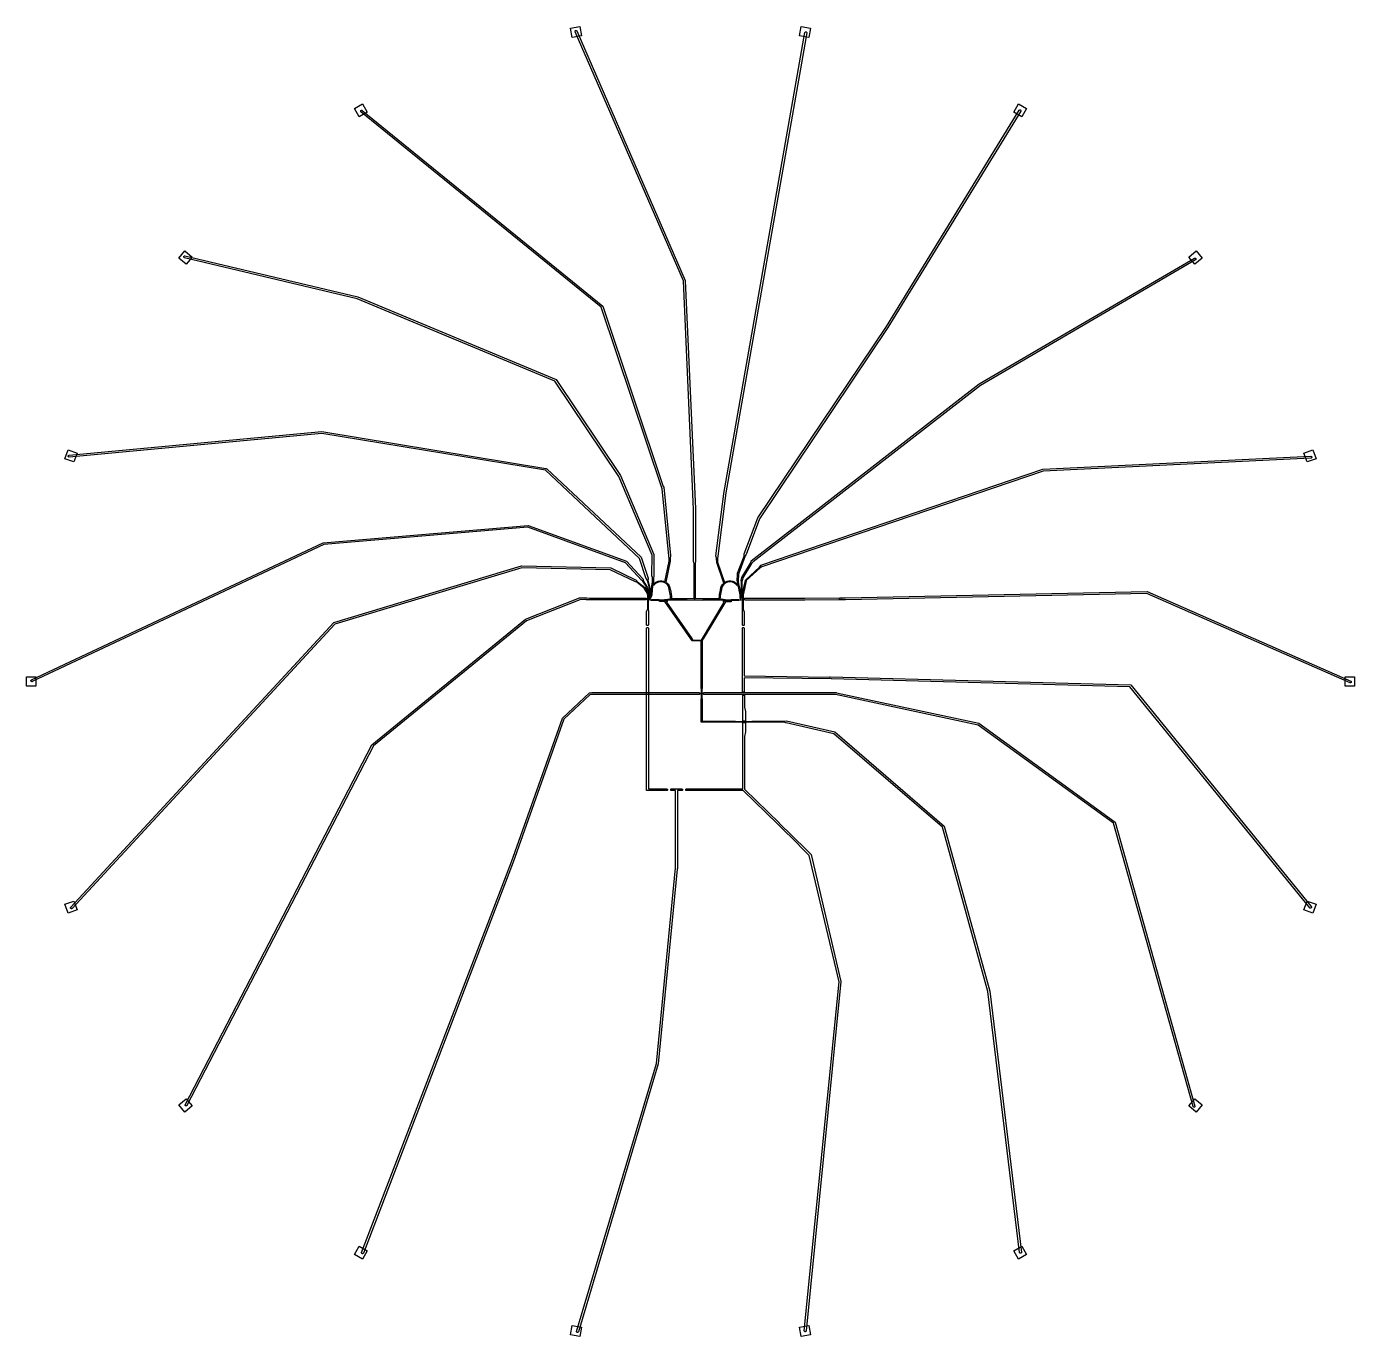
# Model space of a CAD drawing. Extents: x -66 to 75, y -77 to 62.
import ezdxf

# ---------------------------------------------------------------- set-up
doc = ezdxf.new("R2010")
doc.units = 0
doc.layers.add('Inner Gates', color=1, linetype='CONTINUOUS')

# ---------------------------------------------------------------- blocks, each defined once
blk = doc.blocks.new('DotGuide$1')
at = {"layer": 'Inner Gates'}
for points in [[(-0.5, 69.5), (-0.5, 70.5), (0.5, 70.5), (0.5, 69.5)], [(-24.24, 65.138), (-24.582, 66.077), (-23.643, 66.419), (-23.301, 65.48)], [(24.24, 65.138), (23.301, 65.48), (23.643, 66.419), (24.582, 66.077)], [(-45.057, 52.919), (-45.7, 53.685), (-44.934, 54.328), (-44.291, 53.561)], [(45.057, 52.919), (44.291, 53.561), (44.934, 54.328), (45.7, 53.685)], [(-60.439, 34.317), (-61.305, 34.817), (-60.805, 35.683), (-59.939, 35.183)], [(60.439, 34.317), (59.939, 35.183), (60.805, 35.683), (61.305, 34.817)], [(-68.531, 11.576), (-69.516, 11.75), (-69.342, 12.735), (-68.357, 12.561)], [(68.531, 11.576), (68.357, 12.561), (69.342, 12.735), (69.516, 11.75)], [(-69.342, -12.735), (-69.516, -11.75), (-68.531, -11.576), (-68.357, -12.561)], [(69.342, -12.735), (68.357, -12.561), (68.531, -11.576), (69.516, -11.75)], [(-60.805, -35.683), (-61.305, -34.817), (-60.439, -34.317), (-59.939, -35.183)], [(60.805, -35.683), (59.939, -35.183), (60.439, -34.317), (61.305, -34.817)], [(-44.934, -54.328), (-45.7, -53.685), (-45.057, -52.919), (-44.291, -53.561)], [(44.934, -54.328), (44.291, -53.561), (45.057, -52.919), (45.7, -53.685)], [(-23.643, -66.419), (-24.582, -66.077), (-24.24, -65.138), (-23.301, -65.48)], [(23.643, -66.419), (23.301, -65.48), (24.24, -65.138), (24.582, -66.077)], [(-0.5, -70.5), (-0.5, -69.5), (0.5, -69.5), (0.5, -70.5)]]:
    blk.add_lwpolyline(points, close=True, dxfattribs=at)

msp = doc.modelspace()

# ---------------------------------------------------------------- linework, layer by layer
at = {"layer": 'Inner Gates'}
for points in [[(5.05, 1.058), (5.05, 4.876), (4.999, 5.083), (4.997, 5.086), (4.997, 10.579), (3.922, 34.86), (-7.591, 61.304), (-7.595, 61.323), (-7.595, 61.343), (-7.592, 61.362), (-7.584, 61.381), (-7.574, 61.397), (-7.56, 61.412), (-7.544, 61.423), (-7.526, 61.431), (-7.507, 61.435), (-7.487, 61.435), (-7.468, 61.432), (-7.449, 61.424), (-7.433, 61.414), (-7.418, 61.4), (-7.407, 61.384), (4.12, 34.906), (5.192, 10.669), (5.197, 10.668), (5.197, 10.566), (5.198, 10.543), (5.197, 10.536), (5.197, 5.086), (5.194, 5.08), (5.15, 4.856), (5.15, 1.058)], [(7.772, 1.198), (7.762, 1.201), (7.753, 1.205), (7.745, 1.211), (7.739, 1.218), (7.734, 1.226), (7.73, 1.236), (7.729, 1.245), (7.735, 1.385), (7.763, 1.608), (7.81, 1.878), (7.845, 2.042), (7.857, 2.095), (7.857, 2.109), (7.895, 2.303), (7.971, 2.485), (8.08, 2.648), (8.207, 2.775), (8.204, 2.78), (7.453, 4.983), (7.434, 5.435), (7.386, 5.608), (7.381, 5.615), (7.372, 5.632), (7.367, 5.651), (7.366, 5.671), (8.211, 12.258), (8.208, 12.268), (8.208, 12.288), (16.825, 61.217), (16.832, 61.235), (16.843, 61.252), (16.857, 61.266), (16.873, 61.278), (16.891, 61.285), (16.91, 61.29), (16.93, 61.29), (16.949, 61.287), (16.967, 61.28), (16.984, 61.269), (16.998, 61.255), (17.01, 61.239), (17.017, 61.221), (17.022, 61.202), (17.022, 61.182), (8.423, 12.353), (8.423, 12.345), (7.564, 5.646), (7.558, 5.627), (7.536, 5.403), (7.553, 5.001), (8.291, 2.835), (8.383, 2.897), (8.565, 2.973), (8.759, 3.011), (8.955, 3.011), (9.149, 2.973), (9.331, 2.897), (9.494, 2.788), (9.634, 2.648), (9.643, 2.636), (9.644, 2.635), (9.652, 2.63), (9.659, 2.623), (9.664, 2.615), (9.668, 2.606), (9.67, 2.596), (9.67, 2.586), (9.668, 2.576), (9.664, 2.567), (9.659, 2.559), (9.652, 2.552), (9.644, 2.547), (9.635, 2.543), (9.625, 2.541), (9.615, 2.541), (9.605, 2.543), (9.596, 2.547), (9.588, 2.552), (9.581, 2.559), (9.576, 2.567), (9.575, 2.57), (9.563, 2.588), (9.438, 2.713), (9.289, 2.812), (9.126, 2.879), (8.952, 2.914), (8.774, 2.914), (8.6, 2.879), (8.437, 2.811), (8.289, 2.713), (8.164, 2.588), (8.065, 2.44), (7.999, 2.277), (7.977, 2.171), (7.977, 2.17), (7.975, 2.163), (7.963, 2.103), (7.963, 2.092), (7.895, 1.783), (7.861, 1.594), (7.835, 1.377), (7.829, 1.241), (7.826, 1.231), (7.822, 1.222), (7.816, 1.214), (7.809, 1.208), (7.801, 1.203), (7.791, 1.199), (7.782, 1.198)], [(2.601, 1.206), (2.592, 1.207), (2.582, 1.211), (2.574, 1.216), (2.567, 1.222), (2.561, 1.23), (2.557, 1.239), (2.554, 1.249), (2.548, 1.385), (2.522, 1.602), (2.488, 1.791), (2.42, 2.1), (2.42, 2.111), (2.408, 2.171), (2.406, 2.178), (2.406, 2.179), (2.384, 2.285), (2.318, 2.448), (2.219, 2.596), (2.094, 2.721), (1.946, 2.819), (1.783, 2.887), (1.609, 2.922), (1.431, 2.922), (1.257, 2.887), (1.094, 2.82), (0.945, 2.721), (0.819, 2.595), (0.818, 2.588), (0.814, 2.579), (0.809, 2.571), (0.802, 2.564), (0.794, 2.559), (0.785, 2.555), (0.775, 2.553), (0.765, 2.553), (0.755, 2.555), (0.746, 2.559), (0.738, 2.564), (0.731, 2.571), (0.726, 2.579), (0.722, 2.588), (0.72, 2.598), (0.72, 2.608), (0.722, 2.618), (0.726, 2.627), (0.731, 2.635), (0.738, 2.642), (0.74, 2.643), (0.749, 2.656), (0.889, 2.796), (1.052, 2.905), (1.234, 2.981), (1.428, 3.019), (1.624, 3.019), (1.818, 2.981), (1.955, 2.924), (2.415, 5.112), (2.415, 5.398), (2.385, 5.628), (2.372, 5.667), (2.369, 5.672), (2.363, 5.691), (1.65, 12.783), (1.65, 12.784), (-4.798, 32.067), (-30.323, 52.797), (-30.335, 52.812), (-30.345, 52.829), (-30.35, 52.848), (-30.352, 52.867), (-30.351, 52.887), (-30.345, 52.906), (-30.336, 52.923), (-30.323, 52.939), (-30.308, 52.951), (-30.291, 52.961), (-30.272, 52.966), (-30.253, 52.968), (-30.233, 52.967), (-30.214, 52.961), (-30.197, 52.952), (-4.626, 32.185), (1.775, 13.04), (1.789, 13.033), (1.804, 13.02), (1.816, 13.005), (1.826, 12.988), (1.832, 12.969), (2.562, 5.711), (2.561, 5.692), (2.56, 5.69), (2.56, 5.687), (2.515, 5.429), (2.515, 5.102), (2.047, 2.874), (2.163, 2.796), (2.303, 2.656), (2.412, 2.493), (2.488, 2.311), (2.526, 2.117), (2.526, 2.103), (2.538, 2.05), (2.573, 1.886), (2.62, 1.616), (2.648, 1.393), (2.654, 1.253), (2.653, 1.244), (2.649, 1.234), (2.644, 1.226), (2.638, 1.219), (2.63, 1.213), (2.621, 1.209), (2.611, 1.206)], [(9.96, 1.14), (9.96, 1.526), (9.876, 1.89), (9.875, 1.893), (9.874, 1.898), (9.851, 1.999), (9.85, 2.003), (9.849, 2.005), (9.787, 2.271), (9.773, 2.331), (9.742, 2.465), (9.675, 2.759), (9.655, 2.909), (9.639, 3.068), (9.653, 3.674), (9.679, 3.83), (10.366, 5.649), (10.375, 5.83), (10.375, 5.851), (10.378, 5.87), (11.831, 9.706), (25.474, 30.031), (39.571, 52.968), (39.584, 52.982), (39.6, 52.994), (39.618, 53.002), (39.637, 53.007), (39.657, 53.007), (39.676, 53.004), (39.695, 52.997), (39.712, 52.987), (39.726, 52.974), (39.738, 52.958), (39.746, 52.94), (39.751, 52.921), (39.751, 52.901), (39.748, 52.882), (39.741, 52.863), (25.642, 29.923), (12.009, 9.614), (10.565, 5.799), (10.555, 5.783), (10.541, 5.768), (10.536, 5.765), (10.487, 5.682), (9.754, 3.743), (9.736, 2.943), (9.736, 2.923), (9.819, 2.516), (9.825, 2.447), (9.836, 2.401), (9.898, 2.135), (10.01, 1.649), (10.01, 1.14)], [(0.374, 1.148), (0.374, 1.149), (0.393, 1.201), (0.43, 1.301), (0.464, 1.396), (0.565, 2.505), (0.65, 2.922), (0.648, 2.932), (0.639, 3.357), (0.578, 3.542), (0.58, 3.542), (0.577, 3.555), (0.593, 5.758), (-2.943, 14.103), (-9.738, 24.226), (-30.73, 32.959), (-49.064, 37.319), (-49.082, 37.327), (-49.098, 37.339), (-49.111, 37.353), (-49.121, 37.37), (-49.128, 37.388), (-49.131, 37.408), (-49.131, 37.428), (-49.126, 37.447), (-49.118, 37.465), (-49.106, 37.481), (-49.092, 37.494), (-49.075, 37.504), (-49.057, 37.511), (-49.037, 37.514), (-49.017, 37.514), (-30.668, 33.149), (-9.606, 24.388), (-2.767, 14.199), (0.793, 5.798), (0.777, 3.553), (0.773, 3.534), (0.768, 3.522), (0.739, 3.302), (0.745, 3.057), (0.729, 2.898), (0.727, 2.897), (0.645, 2.493), (0.562, 1.583), (0.561, 1.581), (0.56, 1.577), (0.56, 1.572), (0.561, 1.569), (0.543, 1.378), (0.543, 1.377), (0.441, 1.179), (0.437, 1.172), (0.423, 1.148)], [(10.045, 1.184), (10.045, 1.234), (10.074, 1.234), (10.074, 2.925), (10.046, 3.036), (10.047, 3.036), (10.047, 3.037), (10.046, 3.047), (10.046, 3.057), (10.122, 3.372), (11.041, 4.902), (11.099, 5.07), (11.101, 5.085), (11.107, 5.104), (11.117, 5.121), (11.13, 5.136), (35.335, 23.936), (58.203, 37.257), (58.222, 37.264), (58.241, 37.266), (58.261, 37.265), (58.28, 37.26), (58.298, 37.252), (58.313, 37.24), (58.326, 37.225), (58.336, 37.208), (58.343, 37.189), (58.345, 37.17), (58.344, 37.15), (58.339, 37.131), (58.331, 37.113), (58.319, 37.098), (58.304, 37.085), (35.447, 23.77), (11.325, 5.034), (11.3, 5.001), (11.29, 4.997), (11.137, 4.867), (10.216, 3.334), (10.143, 3.034), (10.14, 3.027), (10.139, 3.025), (10.124, 2.931), (10.124, 1.234), (10.153, 1.234), (10.153, 1.184)], [(0.283, 1.192), (0.283, 1.242), (0.307, 1.242), (0.341, 1.403), (0.367, 1.696), (0.283, 2.413), (0.107, 3.053), (-0.018, 3.232), (-0.015, 3.233), (-0.024, 3.248), (-0.75, 5.408), (-10.73, 14.749), (-34.472, 18.66), (-61.3, 16.152), (-61.32, 16.154), (-61.339, 16.159), (-61.356, 16.169), (-61.371, 16.181), (-61.384, 16.197), (-61.393, 16.214), (-61.399, 16.233), (-61.4, 16.252), (-61.398, 16.272), (-61.393, 16.291), (-61.383, 16.308), (-61.371, 16.323), (-61.355, 16.336), (-61.338, 16.345), (-61.319, 16.351), (-34.464, 18.862), (-10.704, 14.947), (-10.702, 14.948), (-10.682, 14.948), (-10.663, 14.945), (-10.645, 14.938), (-10.628, 14.928), (-10.618, 14.922), (-10.603, 14.908), (-10.596, 14.898), (-0.576, 5.52), (0.166, 3.312), (0.168, 3.292), (0.167, 3.272), (0.162, 3.253), (0.16, 3.249), (0.155, 3.067), (0.333, 2.423), (0.417, 1.696), (0.391, 1.395), (0.358, 1.243), (0.374, 1.243), (0.355, 1.192)], [(10.273, -1.732), (10.254, -1.728), (10.235, -1.721), (10.219, -1.71), (10.205, -1.696), (10.194, -1.68), (10.186, -1.662), (10.182, -1.643), (10.181, -1.487), (10.18, -1.483), (10.18, -1.352), (10.178, -1.06), (10.18, -1.051), (10.18, -0.233), (10.181, -0.233), (10.181, -0.022), (10.18, -0.022), (10.18, 0.951), (10.149, 0.951), (10.149, 1.001), (10.188, 1.001), (10.199, 1.012), (10.199, 1.129), (10.188, 1.14), (10.188, 1.439), (10.187, 1.466), (10.187, 1.553), (10.188, 1.557), (10.211, 1.739), (10.342, 2.308), (10.519, 3.069), (10.518, 3.076), (10.518, 3.086), (10.52, 3.095), (10.525, 3.104), (10.53, 3.112), (11.998, 4.482), (12.123, 4.664), (12.124, 4.663), (12.125, 4.664), (12.139, 4.677), (12.156, 4.687), (42.066, 14.856), (70.546, 16.24), (70.565, 16.237), (70.584, 16.231), (70.601, 16.221), (70.615, 16.207), (70.627, 16.192), (70.636, 16.174), (70.64, 16.155), (70.641, 16.135), (70.638, 16.116), (70.632, 16.097), (70.622, 16.08), (70.608, 16.066), (70.593, 16.054), (70.575, 16.045), (70.556, 16.041), (42.104, 14.658), (12.233, 4.501), (12.052, 4.395), (10.599, 3.039), (10.593, 3.036), (10.435, 2.351), (10.434, 2.349), (10.434, 2.348), (10.433, 2.343), (10.43, 2.329), (10.428, 2.321), (10.426, 2.31), (10.319, 1.85), (10.249, 1.547), (10.249, 0.014), (10.347, -0.192), (10.37, -0.221), (10.38, -0.251), (10.38, -1.35), (10.382, -1.641), (10.378, -1.66), (10.371, -1.679), (10.36, -1.695), (10.346, -1.709), (10.33, -1.72), (10.312, -1.728), (10.293, -1.732)], [(-65.266, -7.685), (-65.286, -7.682), (-65.304, -7.676), (-65.321, -7.666), (-65.336, -7.652), (-65.347, -7.636), (-65.356, -7.619), (-65.36, -7.599), (-65.361, -7.58), (-65.358, -7.56), (-65.352, -7.542), (-65.342, -7.525), (-65.328, -7.51), (-65.312, -7.499), (-34.331, 7.058), (-12.558, 8.909), (-2.109, 5.105), (-0.383, 3.235), (-0.373, 3.218), (-0.366, 3.199), (-0.363, 3.18), (-0.363, 3.16), (-0.365, 3.151), (-0.345, 3.02), (0.065, 2.36), (0.287, 1.699), (0.286, 1.664), (0.248, 1.265), (0.248, 1.166), (0.28, 1.122), (0.289, 1.126), (0.299, 1.128), (0.309, 1.128), (0.319, 1.126), (0.328, 1.122), (0.336, 1.117), (0.343, 1.11), (0.348, 1.102), (0.352, 1.093), (0.354, 1.083), (0.354, 1.073), (0.352, 1.063), (0.348, 1.054), (0.343, 1.046), (0.336, 1.039), (0.328, 1.034), (0.319, 1.03), (0.309, 1.028), (0.299, 1.028), (0.289, 1.03), (0.28, 1.034), (0.272, 1.039), (0.265, 1.046), (0.26, 1.054), (0.256, 1.063), (0.254, 1.073), (0.254, 1.083), (0.256, 1.093), (0.26, 1.101), (0.218, 1.166), (0.218, 1.277), (0.219, 1.297), (0.236, 1.664), (0.236, 1.665), (0.237, 1.691), (0.019, 2.338), (-0.377, 2.975), (-0.502, 3.082), (-0.514, 3.087), (-0.53, 3.099), (-2.223, 4.933), (-12.584, 8.705), (-34.279, 6.862), (-65.227, -7.68), (-65.247, -7.684)], [(-61.063, -31.781), (-61.082, -31.778), (-61.101, -31.771), (-61.118, -31.761), (-61.132, -31.748), (-61.144, -31.732), (-61.152, -31.714), (-61.157, -31.695), (-61.157, -31.675), (-61.154, -31.656), (-61.147, -31.637), (-61.137, -31.62), (-33.193, -1.406), (-13.28, 4.612), (-3.799, 4.397), (-1.099, 3.095), (-1.083, 3.083), (-1.07, 3.068), (-1.06, 3.051), (-1.053, 3.033), (-1.052, 3.024), (-0.973, 2.916), (-0.194, 2.298), (0.173, 1.706), (0.182, 1.613), (0.181, 1.607), (0.181, 1.606), (0.183, 1.51), (0.183, 1.014), (0.188, 1.009), (0.234, 1.009), (0.234, 0.959), (0.186, 0.959), (0.183, 0.955), (0.183, -0.035), (0.195, -0.21), (0.2, -0.224), (0.2, -1.25), (0.201, -1.253), (0.201, -1.35), (0.203, -1.641), (0.199, -1.66), (0.192, -1.679), (0.181, -1.695), (0.167, -1.709), (0.151, -1.72), (0.133, -1.728), (0.114, -1.732), (0.094, -1.732), (0.075, -1.728), (0.056, -1.721), (0.04, -1.71), (0.026, -1.696), (0.015, -1.68), (0.007, -1.662), (0.003, -1.643), (0.002, -1.498), (0.001, -1.493), (0.001, -1.356), (0, -1.356), (0, -1.206), (-0.001, -1.06), (0, -1.055), (0, -0.224), (0.008, -0.218), (0.109, -0.012), (0.109, -0.011), (0.133, 0.055), (0.133, 1.51), (0.112, 1.61), (0.113, 1.61), (0.105, 1.682), (-0.248, 2.25), (-1.03, 2.872), (-1.169, 2.909), (-1.168, 2.91), (-1.186, 2.915), (-3.847, 4.199), (-13.252, 4.412), (-33.083, -1.582), (-60.99, -31.756), (-61.006, -31.768), (-61.024, -31.776), (-61.043, -31.781)], [(74.726, -7.802), (74.707, -7.798), (53.111, 1.672), (21.147, 1.006), (20.575, 1.006), (20.556, 1.01), (20.538, 1.017), (20.521, 1.028), (20.507, 1.042), (20.496, 1.059), (20.489, 1.077), (20.485, 1.096), (20.485, 1.116), (20.489, 1.135), (20.496, 1.153), (20.507, 1.17), (20.521, 1.184), (20.538, 1.195), (20.556, 1.202), (20.575, 1.206), (21.145, 1.206), (53.151, 1.872), (74.787, -7.614), (74.803, -7.626), (74.817, -7.64), (74.828, -7.656), (74.835, -7.675), (74.838, -7.694), (74.838, -7.714), (74.834, -7.733), (74.826, -7.751), (74.814, -7.767), (74.8, -7.781), (74.784, -7.792), (74.765, -7.799), (74.746, -7.802)], [(-48.889, -52.72), (-48.908, -52.719), (-48.927, -52.713), (-48.945, -52.704), (-48.96, -52.692), (-48.973, -52.677), (-48.982, -52.66), (-48.988, -52.641), (-48.99, -52.621), (-48.989, -52.602), (-48.983, -52.583), (-29.156, -14.374), (-12.845, -1.036), (-7.103, 1.218), (-6.347, 1.231), (-6.328, 1.228), (-6.32, 1.225), (-6.066, 1.188), (-0.067, 1.188), (-0.017, 1.138), (-0.017, 1.038), (-0.067, 0.988), (-6.086, 0.988), (-6.423, 0.99), (-6.423, 0.992), (-6.558, 1.027), (-7.063, 1.018), (-12.743, -1.21), (-28.998, -14.502), (-48.806, -52.675), (-48.818, -52.69), (-48.833, -52.703), (-48.85, -52.712), (-48.869, -52.718)], [(9.016, 0.928), (8.979, 0.951), (5.983, 0.951), (5.983, 0.947), (4.31, 0.959), (1.349, 0.959), (1.307, 0.933), (0.547, 0.933), (0.508, 0.959), (0.349, 0.959), (0.349, 1.009), (0.373, 1.009), (0.373, 1.033), (0.423, 1.033), (0.423, 1.009), (0.509, 1.009), (0.549, 1.033), (1.308, 1.033), (1.349, 1.009), (1.8, 1.01), (1.842, 1.013), (1.847, 1.012), (1.852, 1.012), (1.857, 1.013), (1.86, 1.015), (1.861, 1.015), (1.943, 1.021), (2.052, 1.05), (2.053, 1.051), (2.627, 1.157), (4.546, 1.159), (4.546, 1.154), (5.837, 1.147), (5.837, 1.151), (7.756, 1.149), (8.33, 1.043), (8.331, 1.042), (8.44, 1.013), (8.522, 1.007), (8.523, 1.007), (8.526, 1.005), (8.531, 1.004), (8.536, 1.004), (8.541, 1.005), (8.583, 1.002), (8.974, 1.001), (8.974, 1.004), (9.015, 1.028), (9.774, 1.028), (9.819, 1.001), (9.96, 1.001), (9.96, 1.025), (10.01, 1.025), (10.01, 1.001), (10.034, 1.001), (10.034, 0.951), (9.81, 0.951), (9.776, 0.928)], [(5.902, -11.982), (5.802, -11.943), (5.802, -9.491), (5.827, -9.462), (5.827, -8.431), (5.802, -8.393), (5.802, -3.366), (4.866, -3.352), (4.846, -3.341), (4.819, -3.311), (4.817, -3.309), (4.802, -3.292), (4.799, -3.289), (4.798, -3.287), (4.794, -3.281), (4.777, -3.259), (4.77, -3.249), (4.698, -3.153), (4.694, -3.144), (4.692, -3.137), (4.691, -3.135), (1.951, 0.809), (1.38, 0.809), (1.38, 0.909), (2.18, 0.909), (2.18, 0.809), (2.178, 0.809), (2.11, 0.755), (4.796, -3.112), (4.8, -3.121), (4.8, -3.123), (4.891, -3.244), (4.895, -3.253), (5.824, -3.266), (8.24, 0.756), (8.177, 0.801), (8.177, 0.901), (8.977, 0.901), (8.977, 0.801), (8.383, 0.801), (6.012, -3.146), (6.013, -3.147), (5.901, -3.354), (5.902, -3.355), (5.902, -8.393), (5.901, -8.393), (5.877, -8.43), (5.877, -9.462), (5.902, -9.491)], [(10.449, 0.981), (10.399, 1.031), (10.399, 1.131), (10.449, 1.181), (16.432, 1.181), (16.807, 1.183), (20.628, 1.206), (20.653, 1.006), (16.805, 0.983), (16.468, 0.981)], [(0, -9.049), (0, -2.269), (-0.001, -2.264), (-0.001, -2.024), (0.003, -2.005), (0.01, -1.987), (0.021, -1.97), (0.035, -1.956), (0.052, -1.945), (0.07, -1.938), (0.089, -1.934), (0.109, -1.934), (0.128, -1.938), (0.146, -1.945), (0.163, -1.956), (0.177, -1.97), (0.188, -1.987), (0.195, -2.005), (0.199, -2.024), (0.199, -2.135), (0.2, -2.135), (0.2, -9.049)], [(70.507, -31.719), (70.487, -31.717), (70.468, -31.712), (70.451, -31.702), (70.436, -31.69), (51.316, -8.219), (19.637, -7.371), (19.605, -7.392), (19.603, -7.386), (19.603, -7.391), (10.382, -7.264), (10.382, -8.799), (10.182, -8.799), (10.18, -2.033), (10.19, -1.993), (10.21, -1.953), (10.24, -1.933), (10.32, -1.933), (10.35, -1.953), (10.37, -1.993), (10.38, -2.033), (10.382, -7.064), (19.434, -7.189), (19.435, -7.188), (19.452, -7.177), (19.47, -7.17), (19.49, -7.167), (51.414, -8.021), (70.591, -31.563), (70.6, -31.581), (70.606, -31.6), (70.607, -31.619), (70.605, -31.639), (70.6, -31.658), (70.59, -31.675), (70.578, -31.69), (70.563, -31.703), (70.545, -31.712), (70.526, -31.718)], [(-30.156, -68.401), (-30.176, -68.398), (-30.194, -68.391), (-30.211, -68.38), (-30.225, -68.367), (-30.236, -68.351), (-30.244, -68.333), (-30.249, -68.314), (-30.249, -68.294), (-30.246, -68.274), (-14.352, -26.789), (-8.934, -11.553), (-6.052, -8.858), (-5.79, -8.833), (-5.77, -8.834), (-5.751, -8.84), (-5.736, -8.849), (5.565, -8.849), (5.605, -8.859), (5.645, -8.879), (5.665, -8.909), (5.665, -8.989), (5.645, -9.019), (5.605, -9.039), (5.565, -9.049), (-5.932, -9.049), (-5.932, -9.047), (-5.966, -9.05), (-8.762, -11.665), (-14.164, -26.859), (-30.059, -68.346), (-30.07, -68.363), (-30.083, -68.377), (-30.099, -68.388), (-30.117, -68.396), (-30.136, -68.401)], [(0, -19.249), (0, -8.849), (0.2, -8.849), (0.2, -19.049), (2.121, -19.049), (2.161, -19.059), (2.201, -19.079), (2.221, -19.109), (2.221, -19.189), (2.201, -19.219), (2.161, -19.239), (2.121, -19.249)], [(58.134, -52.85), (58.114, -52.848), (58.096, -52.842), (58.079, -52.832), (58.064, -52.82), (58.051, -52.804), (58.042, -52.787), (49.574, -22.713), (35.204, -12.29), (20.058, -9.049), (6.115, -9.049), (6.075, -9.039), (6.035, -9.019), (6.015, -8.989), (6.015, -8.909), (6.035, -8.879), (6.075, -8.859), (6.115, -8.849), (19.994, -8.849), (20.005, -8.844), (20.025, -8.841), (20.044, -8.841), (20.081, -8.849), (20.14, -8.849), (20.14, -8.85), (20.183, -8.871), (35.288, -12.104), (49.748, -22.591), (58.235, -52.732), (58.236, -52.752), (58.234, -52.772), (58.228, -52.79), (58.218, -52.807), (58.206, -52.822), (58.19, -52.835), (58.173, -52.844), (58.154, -52.849)], [(10.217, -11.866), (10.217, -9.099), (10.4, -9.099), (10.4, -10.384), (10.517, -10.866), (10.517, -11.866)], [(16.852, -76.679), (16.832, -76.678), (16.813, -76.672), (16.796, -76.662), (16.781, -76.65), (16.768, -76.635), (16.759, -76.617), (16.753, -76.598), (16.752, -76.579), (20.445, -39.529), (17.289, -26.121), (16.257, -25.118), (16.246, -25.102), (16.238, -25.084), (16.237, -25.079), (13.904, -22.785), (13.908, -22.781), (10.272, -19.249), (10.217, -19.249), (10.217, -19.248), (5.571, -19.248), (5.571, -19.249), (4.271, -19.249), (4.231, -19.239), (4.191, -19.219), (4.171, -19.189), (4.171, -19.109), (4.191, -19.079), (4.231, -19.059), (4.271, -19.049), (5.14, -19.049), (5.14, -19.048), (10.217, -19.048), (10.217, -14.063), (10.218, -14.063), (10.218, -13.415), (10.217, -13.415), (10.217, -12.016), (10.517, -12.016), (10.517, -13.016), (10.398, -13.506), (10.398, -14.086), (10.4, -14.086), (10.4, -19.094), (14.104, -22.692), (14.099, -22.697), (16.946, -25.496), (16.94, -25.502), (17.471, -26.019), (20.647, -39.515), (16.951, -76.599), (16.945, -76.618), (16.935, -76.635), (16.923, -76.65), (16.908, -76.663), (16.89, -76.672), (16.871, -76.678)], [(39.713, -68.357), (39.694, -68.356), (39.675, -68.351), (39.657, -68.342), (39.642, -68.33), (39.629, -68.315), (39.619, -68.298), (39.613, -68.279), (36.258, -40.586), (31.43, -23.124), (19.895, -13.209), (14.827, -12.048), (14.809, -12.04), (14.807, -12.039), (14.601, -11.993), (11.233, -11.993), (11.192, -11.966), (9.49, -11.966), (9.462, -11.993), (5.806, -11.993), (5.806, -11.893), (9.462, -11.893), (9.462, -11.894), (9.488, -11.916), (11.191, -11.916), (11.233, -11.893), (14.6, -11.893), (14.849, -11.853), (14.872, -11.853), (19.987, -13.025), (31.606, -23.012), (36.454, -40.548), (39.811, -68.255), (39.81, -68.274), (39.805, -68.293), (39.796, -68.311), (39.784, -68.326), (39.769, -68.339), (39.752, -68.349), (39.733, -68.355)], [(-7.331, -76.759), (-7.35, -76.758), (-7.369, -76.752), (-7.386, -76.743), (-7.402, -76.73), (-7.414, -76.715), (-7.424, -76.698), (-7.429, -76.679), (-7.431, -76.659), (-7.43, -76.64), (1.045, -48.219), (3.086, -27.429), (3.092, -27.411), (3.092, -23.753), (3.093, -23.753), (3.093, -19.249), (2.671, -19.249), (2.631, -19.239), (2.591, -19.219), (2.571, -19.189), (2.571, -19.109), (2.591, -19.079), (2.631, -19.059), (2.671, -19.049), (3.721, -19.049), (3.761, -19.059), (3.801, -19.079), (3.821, -19.109), (3.821, -19.189), (3.801, -19.219), (3.761, -19.239), (3.721, -19.249), (3.293, -19.249), (3.293, -23.838), (3.292, -23.838), (3.292, -27.553), (3.29, -27.553), (3.272, -27.583), (1.243, -48.257), (-7.238, -76.697), (-7.247, -76.714), (-7.26, -76.73), (-7.275, -76.742), (-7.292, -76.752), (-7.311, -76.757)]]:
    msp.add_lwpolyline(points, close=True, dxfattribs=at)

# ---------------------------------------------------------------- block references
at = {"rotation": 90}
msp.add_blockref('DotGuide$1', (4.671, -7.665), dxfattribs=at)

doc.saveas('drawing.dxf')
